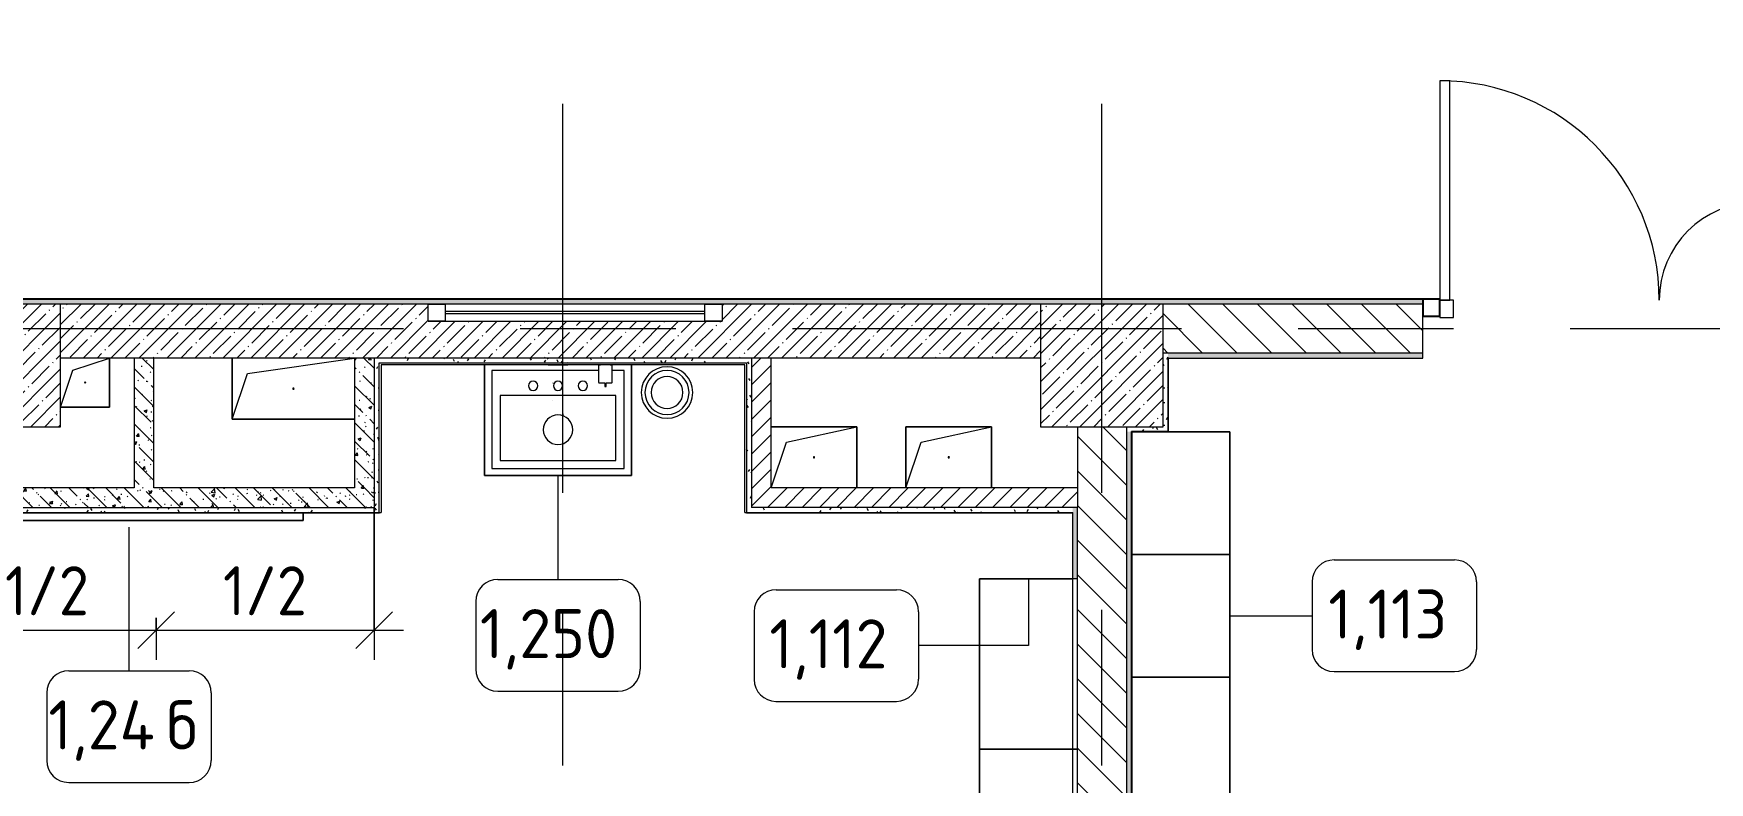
# Model space of a CAD drawing. Header units: millimetres. Extents: x 957 to 228198, y -8553 to 29000.
# Drawn here: x 42052 to 48892, y 5949 to 9004 of the extents above; entities that cross this region are included whole.
import ezdxf

# ---------------------------------------------------------------- set-up
doc = ezdxf.new("R2010")
doc.units = ezdxf.units.MM
doc.linetypes.add('Осевая', pattern=[3175, 635, -476.25, 1587.5, -476.25])
for name, color, linetype, lineweight in [('0-1', 7, 'Continuous', 9), ('A-ANNO-DIMS', 7, 'Continuous', 9), ('A-ANNO-DIMS-100', 7, 'Continuous', 9), ('A-DETL-GENF', 7, 'Continuous', 9), ('A-GENM', 7, 'Continuous', 9), ('A-GLAZ', 7, 'Continuous', 9), ('A-GLAZ-1', 7, 'Continuous', 13), ('A-GLAZ-CWMG', 7, 'Continuous', 9), ('A-GLAZ-CWMG-1', 7, 'Continuous', 25), ('A-WALL', 7, 'Continuous', 9), ('I-FURN-IDEN', 7, 'Continuous', 9), ('I-WALL', 7, 'Continuous', 9), ('P-SANR-FIXT', 7, 'Continuous', 9), ('P-SANR-FIXT-1', 7, 'Continuous', 13), ('S-COLS', 7, 'Continuous', 9), ('Оси-2', 7, 'Осевая', 9)]:
    doc.layers.add(name, color=color, linetype=linetype, lineweight=lineweight)
for name, color, linetype, lineweight, true_color in [('A-DOOR-1', 7, 'Continuous', 9, 0xc0c0c0), ('A-WALL-1', 9, 'Continuous', 9, 0x808080), ('A-WALL-FNSH-1', 9, 'Continuous', 9, 0x808080), ('I-FURN-1', 9, 'Continuous', 9, 0x808080), ('P-SANR-FIXT-2', 9, 'Continuous', 13, 0x808080)]:
    doc.layers.add(name, color=color, linetype=linetype, lineweight=lineweight, true_color=true_color)
doc.styles.add('GOST Common_3', font='GOST_Common.ttf', dxfattribs={"height": 200})
doc.styles.add('ISOCPEUR_3', font='isocpeur.ttf', dxfattribs={"width": 0.9, "height": 200})
doc.dimstyles.new('ISO-2_0_0_9К_Средний_округл2_1', dxfattribs={"dimscale": 304.8, "dimtxt": 199.196235, "dimasz": 0.492126, "dimexe": 0.393701, "dimexo": 0, "dimgap": 0, "dimtad": 1, "dimdec": 0, "dimrnd": 10, "dimzin": 0, "dimdsep": 46, "dimtxsty": 'ISOCPEUR_3', "dimblk1": 'OBLIQUE', "dimblk2": 'OBLIQUE', "dimsah": 1, "dimcen": 0.09, "dimdle": 0.393701, "dimazin": 0, "dimtfac": 1, "dimtdec": 4, "dimtix": 1, "dimtmove": 0, "dimatfit": 3, "dimfxl": 1, "dimtvp": 1, "dimtolj": 1, "dimtzin": 0, "dimarcsym": 2})
pattern_1 = [(135, (-10247.55, 0), (-70.71068, -70.71068), [])]
pattern_2 = [(45, (-10247.55, 0), (-35.35534, 35.35534), [])]
pattern_3 = [(135, (-10247.55, 0), (-75.43415, -75.43415), [106.68, -17.78, 3.556, -17.78]), (135, (-10247.55, 75.39), (-75.43415, -75.43415), []), (50, (-10247.55, 0), (127.52922, -11.15758), [13.335, -146.685]), (355, (-10247.55, 0), (-24.66966, 133.74002), [10.668, -117.348]), (100.451, (-10236.92, -0.93), (102.85973, 122.58178), [11.333, -124.663]), (46.184, (-10247.55, 35.56), (189.75516, -29.43036), [20.002, -220.027]), (96.636, (-10231.74, 33.1), (166.1822, 173.1996), [17, -186.995]), (351.184, (-10247.55, 35.56), (166.1839, 173.1976), [16.002, -176.022]), (21, (-10229.77, 26.67), (106.13027, -71.58603), [13.335, -146.685]), (326, (-10229.77, 26.67), (43.26188, 128.93175), [10.668, -117.348]), (71.451, (-10220.93, 20.7), (149.39198, 57.34505), [11.333, -124.663]), (37.5, (-10247.55, 0), (2.16223, 59.188357), [3.353, -112.573, 3.353, -115.773, -117.792]), (37.5, (-10247.55, 0), (2.16223, 59.188357), [-235.052, 3.353, -114.44]), (7.5, (-10247.55, 0), (46.77386, 70.12615), [3.353, -64.567, 3.353, -109.906, -44.894]), (7.5, (-10247.55, 0), (46.77386, 70.12615), [-181.178, 3.353, -41.542]), (327.5, (-10287.2, 0), (94.91367, -4.010093), [3.353, -41.097, 3.353, -135.331, -184.023]), (327.5, (-10287.2, 0), (94.91367, -4.010093), [-183.134, 3.353, -180.67]), (317.5, (-10304.98, 0), (103.69057, 17.79882), [3.353, -54.432, 3.353, -88.748, -130.683]), (317.5, (-10304.98, 0), (103.69057, 17.79882), [-149.885, 3.353, -127.33])]
pattern_4 = [(0, (-10247.55, 0), (121.92, 30.48), [10.058, -81.382, 10.058, -81.382, -487.68]), (0, (-10247.55, 0), (121.92, 30.48), [-182.88, 10.058, -172.822, 10.058, -81.382, -213.36]), (0, (-10247.55, 0), (121.92, 30.48), [-457.2, 10.058, -50.902, 10.058, -142.342]), (120, (-10201.83, 15.24), (-87.356454, 90.345817), [10.058, -81.382, 10.058, -81.382, -487.68]), (120, (-10201.83, 15.24), (-87.356454, 90.345817), [-182.88, 10.058, -172.822, 10.058, -81.382, -213.36]), (120, (-10201.83, 15.24), (-87.356454, 90.345817), [-457.2, 10.058, -50.902, 10.058, -142.342]), (240, (-10186.59, 76.2), (-34.563546, -120.825817), [10.058, -81.382, 10.058, -81.382, -487.68]), (240, (-10186.59, 76.2), (-34.563546, -120.825817), [-182.88, 10.058, -172.822, 10.058, -81.382, -213.36]), (240, (-10186.59, 76.2), (-34.563546, -120.825817), [-457.2, 10.058, -50.902, 10.058, -142.342])]

# ---------------------------------------------------------------- blocks, each defined once
blk = doc.blocks.new('BSC_Колонна _Прямоугольная - 500х500-V3-План расстановки мебели и оборудования 3 этажа в осях 12-23')
at = {"layer": 'S-COLS'}
h = blk.add_hatch(dxfattribs=at)
h.set_pattern_fill('FP_4', color=256, style=0, pattern_type=2)
h.set_pattern_definition([(45, (-52160, -7650), (-57.02463, 57.02463), []), (45, (-52102.975, -7650), (-57.02463, 57.02463), [100.806, -20.161, 3.353, -16.808])])
h.paths.add_polyline_path([(-250, -250), (250, -250), (250, 250), (-250, 250), (-250, 30)])
for p, q in [((250, 250), (-250, 250)), ((-250, 250), (-250, -250)), ((250, -250), (250, 250)), ((-250, -250), (250, -250))]:
    blk.add_line(p, q, dxfattribs=at)
blk = doc.blocks.new('BSC_Колонна _Прямоугольная - 500х500-V17-План расстановки мебели и оборудования 3 этажа в осях 12-23')
at = {"layer": 'S-COLS'}
h = blk.add_hatch(dxfattribs=at)
h.set_pattern_fill('FP_25', color=256, style=0, pattern_type=2)
h.set_pattern_definition([(45, (-56660, -7650), (-57.02463, 57.02463), []), (45, (-56602.975, -7650), (-57.02463, 57.02463), [100.806, -20.161, 3.353, -16.808])])
h.paths.add_polyline_path([(-99.3, -250), (250, -250), (250, 250), (-250, 250), (-250, -250)])
for p, q in [((250, 250), (-250, 250)), ((-250, 250), (-250, -250)), ((250, -250), (250, 250)), ((-250, -250), (250, -250))]:
    blk.add_line(p, q, dxfattribs=at)
blk = doc.blocks.new('GM_Отверстие прямоугольное _в плите_ - Отверстие-21986452-План расстановки мебели и оборудования 3 этажа в осях 12-23')
at = {"layer": 'A-GENM'}
for p, q in [((-175, 125), (175, 125)), ((175, 125), (-175, 125)), ((-112.5, 62.5), (175, 125)), ((175, 125), (175, -125)), ((175, -125), (175, 125)), ((-175, -125), (-112.5, 62.5))]:
    blk.add_line(p, q, dxfattribs=at)
for start, end in [(360, 180), (180, 360)]:
    blk.add_arc((0, 0), 2.5, start, end, dxfattribs=at)
blk = doc.blocks.new('GM_Отверстие прямоугольное _в плите_ - Отверстие-V58-План расстановки мебели и оборудования 3 этажа в осях 12-23')
at = {"layer": 'A-GENM'}
for p, q in [((-175, -125), (-175, 125)), ((-175, 125), (175, 125)), ((175, 125), (-175, 125)), ((-175, 125), (-175, -125)), ((-112.5, 62.5), (175, 125)), ((175, 125), (175, -125)), ((175, -125), (175, 125)), ((-175, -125), (-112.5, 62.5))]:
    blk.add_line(p, q, dxfattribs=at)
for start, end in [(360, 180), (180, 360)]:
    blk.add_arc((0, 0), 2.5, start, end, dxfattribs=at)
blk = doc.blocks.new('GM_Отверстие прямоугольное _в плите_ - Отверстие-V61-План расстановки мебели и оборудования 3 этажа в осях 12-23')
at = {"layer": 'A-GENM'}
for p, q in [((-250, -125), (-250, 125)), ((-250, 125), (-250, -125)), ((-187.5, 62.5), (250, 125)), ((-250, -125), (-187.5, 62.5)), ((250, -125), (-250, -125)), ((-250, -125), (250, -125))]:
    blk.add_line(p, q, dxfattribs=at)
for start, end in [(360, 180), (180, 360)]:
    blk.add_arc((0, 0), 2.5, start, end, dxfattribs=at)
blk = doc.blocks.new('GM_Отверстие прямоугольное _в плите_ - Отверстие-V65-План расстановки мебели и оборудования 3 этажа в осях 12-23')
at = {"layer": 'A-GENM'}
for p, q in [((-50, 50), (100, 100)), ((100, 100), (100, -100)), ((100, -100), (100, 100)), ((-100, -100), (-50, 50)), ((100, -100), (-100, -100)), ((-100, -100), (100, -100))]:
    blk.add_line(p, q, dxfattribs=at)
for start, end in [(360, 180), (180, 360)]:
    blk.add_arc((0, 0), 2.5, start, end, dxfattribs=at)
blk = doc.blocks.new('Мебель_универсальная - 1_24б-26156272-План расстановки мебели и оборудования 3 этажа в осях 12-23')
at = {"layer": 'I-FURN-1'}
for p, q in [((600, 25.4), (-600, 25.4)), ((-600, 25.4), (-600, -6.9)), ((-600, -6.9), (-600, 25.4)), ((-600, 25.4), (600, 25.4)), ((600, -6.9), (600, 25.4)), ((600, 25.4), (600, -6.9))]:
    blk.add_line(p, q, dxfattribs=at)
blk = doc.blocks.new('сифон - Для раковины-V207-План расстановки мебели и оборудования 3 этажа в осях 12-23')
at = {"layer": 'P-SANR-FIXT-2'}
blk.add_line((191.1, -40), (191.1, 40), dxfattribs=at)
blk = doc.blocks.new('смеситель для раковины - Default-V210-План расстановки мебели и оборудования 3 этажа в осях 12-23')
at = {"layer": '0-1'}
for p, q in [((-20.3, 19.4), (-20.3, 17.5)), ((20.3, 17.5), (20.3, 19.4))]:
    blk.add_line(p, q, dxfattribs=at)
at = {"layer": '0-1', "flags": 128}
for points in [[(-21, 151.3), (-21, 147.9), (-21, 145.7), (-21, 145.2), (-21, 144.9), (-21, 144.8), (-21, 144.7), (-21, 144.7)], [(21, 89.1), (21, 88.6), (21, 88.3), (21, 88.3)]]:
    blk.add_lwpolyline(points, dxfattribs=at)
blk = doc.blocks.new('мусорная корзина - Round_ Metal-30590745-План расстановки мебели и оборудования 3 этажа в осях 12-23')
at = {"layer": 'P-SANR-FIXT-2'}
for radius, start, end in [(105, 0, 180), (90, 360, 180), (105, 180, 360), (90, 180, 360), (65, 0, 180), (65, 180, 360)]:
    blk.add_arc((0, 0), radius, start, end, dxfattribs=at)
blk = doc.blocks.new('Мойка кухонная - Раковина Roca Victoria-N Unik 600х460 мм-V211-План расстановки мебели и оборудования 3 этажа в осях 12-23')
at = {"layer": 'P-SANR-FIXT'}
for p, q in [((166, 0), (-270, 0)), ((-270, 0), (-270, -400)), ((270, 0), (221, 0)), ((270, -400), (270, 0)), ((236.1, -102.3), (-236.6, -102.3)), ((-236.6, -102.3), (-236.6, -366.4)), ((236.1, -366.4), (236.1, -102.3)), ((-270, -400), (270, -400)), ((-236.6, -366.4), (236.1, -366.4))]:
    blk.add_line(p, q, dxfattribs=at)
for centre, radius, start, end in [((-101.6, -61.9), 19, 90, 180), ((-101.6, -61.9), 19, 180, 270), ((-101.6, -61.9), 19, 360, 90), ((-101.6, -61.9), 19.1, 270, 360), ((0, -61.9), 19, 360, 180), ((0, -61.9), 19, 180, 360), ((101.6, -61.9), 19.1, 360, 180), ((101.6, -61.9), 19.1, 180, 360), ((0, -241.3), 60.5, 360, 180), ((0, -241.3), 60.5, 180, 360)]:
    blk.add_arc(centre, radius, start, end, dxfattribs=at)
blk = doc.blocks.new('TOY_Диспансер мыло - Дозатор Elegance new 11654 019001 хром-30769669-План расстановки мебели и оборудования 3 этажа в осях 12-23')
at = {"layer": 'A-GENM'}
for p, q in [((97.5, 89.2), (97.5, 21.5)), ((122.2, 91.2), (99.5, 91.2)), ((127.9, 106.1), (122.2, 106.1)), ((122.2, 106.1), (122.2, 91.2)), ((127.9, 91.2), (127.9, 106.1)), ((150.5, 91.2), (127.9, 91.2)), ((152.5, 21.5), (152.5, 89.2)), ((99.5, 19.5), (105, 19.5)), ((105, 19.5), (105, 18)), ((145, 18), (145, 19.5)), ((145, 19.5), (150.5, 19.5))]:
    blk.add_line(p, q, dxfattribs=at)
for centre, start, end in [((99.5, 89.2), 90, 180), ((150.5, 89.2), 360, 90), ((99.5, 21.5), 180, 270), ((150.5, 21.5), 270, 0)]:
    blk.add_arc(centre, 2, start, end, dxfattribs=at)
blk = doc.blocks.new('шкаф 1_112 - шкаф 1_112-V213-План расстановки мебели и оборудования 3 этажа в осях 12-23')
at = {"layer": 'I-FURN-1'}
for p, q in [((-400, 6070), (-400, 0)), ((-20, 6070), (-400, 6070)), ((0, 6070), (-400, 6070)), ((-400, 6070), (-400, 5375)), ((-400, 5375), (-400, 6070)), ((-400, 6070), (-20, 6070)), ((0, 5375), (0, 6070)), ((-400, 5375), (-20, 5375)), ((0, 5375), (-400, 5375)), ((-400, 5375), (-400, 4855)), ((-400, 4855), (-400, 5375)), ((-400, 5375), (-20, 5375)), ((-400, 5375), (0, 5375)), ((-20, 5375), (-400, 5375)), ((0, 4855), (0, 5375)), ((-400, 4855), (-20, 4855)), ((-400, 4855), (0, 4855)), ((-20, 4855), (-400, 4855)), ((0, 4855), (-400, 4855)), ((-400, 4855), (-400, 4335)), ((-400, 4335), (-400, 4855)), ((-400, 4855), (-20, 4855)), ((0, 4335), (0, 4855)), ((-400, 4335), (-20, 4335)), ((0, 4335), (-400, 4335)), ((-400, 4335), (-400, 3815)), ((-400, 3815), (-400, 4335)), ((-400, 4335), (-20, 4335)), ((-400, 4335), (0, 4335)), ((-20, 4335), (-400, 4335)), ((0, 3815), (0, 4335)), ((-400, 3815), (-20, 3815)), ((-400, 3815), (0, 3815)), ((-20, 3815), (-400, 3815)), ((0, 3815), (-400, 3815)), ((-400, 3815), (-400, 3295)), ((-400, 3295), (-400, 3815)), ((-400, 3815), (-20, 3815)), ((0, 3295), (0, 3815)), ((-20, 3295), (-400, 3295)), ((0, 3295), (-400, 3295)), ((-400, 3295), (-400, 2775)), ((-400, 2775), (-400, 3295)), ((-400, 3295), (-20, 3295)), ((-400, 3295), (0, 3295)), ((-20, 3295), (-400, 3295)), ((0, 2775), (0, 3295)), ((-20, 2775), (-400, 2775)), ((-400, 2775), (0, 2775)), ((-20, 2775), (-400, 2775)), ((0, 2775), (-400, 2775)), ((-400, 2775), (-400, 2255)), ((-400, 2255), (-400, 2775)), ((-400, 2775), (-20, 2775)), ((0, 2255), (0, 2775)), ((-20, 2255), (-400, 2255)), ((0, 2255), (-400, 2255)), ((-400, 2255), (-400, 1735)), ((-400, 1735), (-400, 2255)), ((-400, 2255), (-20, 2255)), ((-400, 2255), (0, 2255)), ((-20, 2255), (-400, 2255)), ((0, 1735), (0, 2255)), ((-20, 1735), (-400, 1735)), ((-400, 1735), (0, 1735)), ((-20, 1735), (-400, 1735)), ((0, 1735), (-400, 1735)), ((-400, 1735), (-400, 1215)), ((-400, 1215), (-400, 1735)), ((-400, 1735), (-20, 1735)), ((0, 1215), (0, 1735)), ((-20, 1215), (-400, 1215)), ((0, 1215), (-400, 1215)), ((-400, 1215), (-400, 695)), ((-400, 695), (-400, 1215)), ((-400, 1215), (-20, 1215)), ((-400, 1215), (0, 1215)), ((-20, 1215), (-400, 1215)), ((0, 695), (0, 1215)), ((-20, 695), (-400, 695)), ((-400, 695), (0, 695)), ((-20, 695), (-400, 695)), ((0, 695), (-400, 695)), ((-400, 695), (-400, 0)), ((-400, 0), (-400, 695)), ((-400, 695), (-20, 695)), ((0, 0), (0, 695)), ((-400, 0), (-20, 0)), ((-400, 0), (0, 0)), ((-20, 0), (-400, 0))]:
    blk.add_line(p, q, dxfattribs=at)
blk = doc.blocks.new('1_113 тумба - 1_113 тумба-31126920-План расстановки мебели и оборудования 3 этажа в осях 12-23')
at = {"layer": 'I-FURN-1'}
for p, q in [((-400, 1500), (0, 1500)), ((-400, 0), (-400, 1500)), ((0, 1500), (-400, 1500)), ((-400, 1500), (-400, 1000)), ((-400, 1000), (-400, 1500)), ((-400, 1500), (0, 1500)), ((0, 1500), (0, 0)), ((0, 1000), (0, 1500)), ((0, 1500), (0, 1000)), ((0, 1000), (-400, 1000)), ((-400, 1000), (-400, 500)), ((-400, 500), (-400, 1000)), ((-400, 1000), (0, 1000)), ((-400, 1000), (0, 1000)), ((0, 1000), (-400, 1000)), ((0, 500), (0, 1000)), ((0, 1000), (0, 500)), ((-400, 500), (0, 500)), ((0, 500), (-400, 500)), ((0, 500), (-400, 500)), ((-400, 500), (-400, 0)), ((-400, 0), (-400, 500)), ((-400, 500), (0, 500)), ((0, 0), (0, 500)), ((0, 500), (0, 0)), ((0, 0), (-400, 0)), ((-400, 0), (0, 0)), ((0, 0), (-400, 0))]:
    blk.add_line(p, q, dxfattribs=at)
blk = doc.blocks.new('Дверь_Витражная_остекление_ - ДВН_ДАО_Главный вход_1200 в свету-31742133-План расстановки мебели и оборудования 3 этажа в осях 12-23')
at = {"layer": 'A-DETL-GENF'}
for p, q in [((-607.5, 925), (-647.5, 925)), ((-647.5, 925), (-647.5, 35)), ((-607.5, 30), (-607.5, 925)), ((647.5, 430), (607.5, 430)), ((607.5, 430), (607.5, 30)), ((647.5, 35), (647.5, 430)), ((-647.5, 30), (-607.5, 30)), ((-592.5, 30), (-647.5, 30)), ((-592.5, -40), (-592.5, 30)), ((592.5, -40), (592.5, 30)), ((592.5, 30), (647.5, 30)), ((607.5, 30), (647.5, 30)), ((-647.5, -35), (-647.5, -40)), ((-647.5, -40), (-592.5, -40)), ((647.5, -40), (592.5, -40)), ((647.5, -35), (647.5, -40))]:
    blk.add_line(p, q, dxfattribs=at)
at = {"layer": 'A-DOOR-1'}
for p, q in [((-647.5, 925), (-647.5, 35)), ((647.5, 430), (647.5, 35))]:
    blk.add_line(p, q, dxfattribs=at)
for centre, radius, start, end in [((-647.5, 30), 895, 360, 90), ((647.5, 30), 400, 90, 180)]:
    blk.add_arc(centre, radius, start, end, dxfattribs=at)
blk = doc.blocks.new('Прямоугольный импост - 50 x 70 мм-31701779-План расстановки мебели и оборудования 3 этажа в осях 12-23')
at = {"layer": 'A-GLAZ-CWMG-1'}
for p, q in [((0, 35), (-70, 35)), ((-70, 35), (-70, -35)), ((0, -35), (0, 35)), ((-70, -35), (0, -35))]:
    blk.add_line(p, q, dxfattribs=at)
blk = doc.blocks.new('120_Окно_СКБ_1Ст - 120_Окно_СКБ_1Ст 400х1200 EI30-24228621-План расстановки мебели и оборудования 3 этажа в осях 12-23')
at = {"layer": 'A-GLAZ'}
for p, q in [((600, 110), (-600, 110)), ((530, 80), (-530, 80)), ((530, 70), (-530, 70)), ((-600, 40), (600, 40))]:
    blk.add_line(p, q, dxfattribs=at)
at = {"layer": 'A-GLAZ-1'}
for p, q in [((-600, 40), (-600, 110)), ((-600, 110), (-530, 110)), ((-530, 110), (-530, 40)), ((530, 40), (530, 110)), ((530, 110), (600, 110)), ((600, 110), (600, 40)), ((-530, 40), (-600, 40)), ((600, 40), (530, 40))]:
    blk.add_line(p, q, dxfattribs=at)
blk = doc.blocks.new('Марка_Мебель - В прямоуг_Balcon_Марка-25523697-План расстановки мебели и оборудования 3 этажа в осях 12-23')
at = {"layer": 'I-FURN-IDEN'}
for p, q in [((-2.455, 2.278), (2.455, 2.278)), ((-3.355, 1.378), (-3.355, -1.384)), ((3.355, 1.378), (3.355, -1.378)), ((-2.461, -2.278), (2.455, -2.278))]:
    blk.add_line(p, q, dxfattribs=at)
for centre, radius, start, end in [((-2.455, 1.378), 0.9, 90, 180), ((2.455, 1.378), 0.9, 0, 90), ((-2.461, -1.384), 0.893, 180, 270), ((2.455, -1.378), 0.9, 270, 0)]:
    blk.add_arc(centre, radius, start, end, dxfattribs=at)
blk = doc.blocks.new('DIMBLOCK19-План расстановки мебели и оборудования 3 этажа в осях 12-23')
at = {"layer": 'A-ANNO-DIMS-100'}
for p, q in [((41662.4, 7070), (41662.4, 6449.5)), ((41662.4, 6569.5), (41662.4, 7070)), ((41542.4, 6569.5), (42552.4, 6569.5)), ((42552.4, 6620.2), (42552.4, 6449.5)), ((42552.4, 6569.5), (42552.4, 6620.2))]:
    blk.add_line(p, q, dxfattribs=at)
at = {"layer": 'A-ANNO-DIMS-100', "lineweight": 20}
for p, q in [((41662.4, 6569.5), (41737.4, 6644.5)), ((42552.4, 6569.5), (42627.4, 6644.5)), ((41662.4, 6569.5), (41587.4, 6494.5)), ((42552.4, 6569.5), (42477.4, 6494.5))]:
    blk.add_line(p, q, dxfattribs=at)
at = {"layer": 'A-ANNO-DIMS-100', "color": 0, "insert": (41935.1, 6830.8), "char_height": 200, "width": 413.715, "attachment_point": 1, "line_spacing_factor": 1.149209, "style": 'ISOCPEUR_3'}
blk.add_mtext('1/2', dxfattribs=at)
blk = doc.blocks.new('_Oblique')
at = {"color": 0, "linetype": 'ByBlock', "lineweight": -2}
blk.add_line((-0.5, -0.5), (0.5, 0.5), dxfattribs=at)
blk = doc.blocks.new('DIMBLOCK20-План расстановки мебели и оборудования 3 этажа в осях 12-23')
at = {"layer": 'A-ANNO-DIMS-100'}
for p, q in [((43442.4, 7070), (43442.4, 6449.5)), ((43442.4, 6569.5), (43442.4, 7070)), ((42552.4, 6620.2), (42552.4, 6449.5)), ((42552.4, 6569.5), (42552.4, 6620.2)), ((42552.4, 6569.5), (43562.4, 6569.5))]:
    blk.add_line(p, q, dxfattribs=at)
at = {"layer": 'A-ANNO-DIMS-100', "lineweight": 20}
for p, q in [((42552.4, 6569.5), (42627.4, 6644.5)), ((43442.4, 6569.5), (43517.4, 6644.5)), ((42552.4, 6569.5), (42477.4, 6494.5)), ((43442.4, 6569.5), (43367.4, 6494.5))]:
    blk.add_line(p, q, dxfattribs=at)
at = {"layer": 'A-ANNO-DIMS-100', "color": 0, "insert": (42825.1, 6830.8), "char_height": 200, "width": 413.715, "attachment_point": 1, "line_spacing_factor": 1.149209, "style": 'ISOCPEUR_3'}
blk.add_mtext('1/2', dxfattribs=at)

msp = doc.modelspace()

# ---------------------------------------------------------------- hatches: boundary and pattern name
at = {"layer": 'I-WALL'}
h = msp.add_hatch(dxfattribs=at)
h.set_pattern_fill('FP_68', color=256, style=0, pattern_type=2)
h.set_pattern_definition(pattern_4)
h.paths.add_polyline_path([(61472.4, 7900), (62002.4, 7900), (62002.4, 7908), (62057.4, 7908), (62057.4, 7920), (61412.4, 7920), (61412.4, 7908), (61442.4, 7908), (61442.4, 7900)])
h.paths.add_polyline_path([(60072.4, 7900), (60432.4, 7900), (60432.4, 7908), (60462.4, 7908), (60462.4, 7920), (59112.4, 7920), (59112.4, 7908), (59142.4, 7908), (59142.4, 7900), (60019.2, 7900)])
h.paths.add_polyline_path([(63852.4, 7900), (63852.4, 7920), (63457.4, 7920), (63457.4, 7908), (63512.4, 7908), (63512.4, 7900), (63846.7, 7900)])
h.paths.add_polyline_path([(57112.8, 7900), (57982.4, 7900), (57982.4, 7908), (58012.4, 7908), (58012.4, 7920), (56612.4, 7920), (56612.4, 7908), (56642.4, 7908), (56642.4, 7900), (56932.4, 7900)])
h.paths.add_polyline_path([(55382.4, 7900), (55632.4, 7900), (55632.4, 7908), (55662.4, 7908), (55662.4, 7920), (50222.4, 7920), (50222.4, 7900), (55162.4, 7900)])
h.paths.add_polyline_path([(46682.4, 7900), (47722.4, 7900), (47722.4, 7920), (40612.4, 7920), (40612.4, 7900), (46662.4, 7900)])
h.paths.add_polyline_path([(36062.4, 7900), (38112.4, 7900), (38112.4, 7920), (31882.4, 7920), (31882.4, 7900), (35982.4, 7900)])
h.paths.add_polyline_path([(29382.4, 7900), (29382.4, 7920), (28512.4, 7920), (28512.4, 7900), (28812.4, 7900)])
h = msp.add_hatch(dxfattribs=at)
h.set_pattern_fill('FP_17', color=256, style=0, pattern_type=2)
h.set_pattern_definition([(45, (-10247.55, 0), (-57.02463, 57.02463), []), (45, (-10190.526, 0), (-57.02463, 57.02463), [100.806, -20.161, 3.353, -16.808])])
h.paths.add_polyline_path([(44579.1, 7680), (46162.4, 7680), (46162.4, 7900), (44862.4, 7900), (44862.4, 7830), (43662.4, 7830), (43662.4, 7900), (42162.4, 7900), (42162.4, 7680), (44397.5, 7680)])
h = msp.add_hatch(dxfattribs=at)
h.set_pattern_fill('FP_21', color=256, style=0, pattern_type=2)
h.set_pattern_definition(pattern_1)
h.paths.add_polyline_path([(50662.4, 7700), (50662.4, 7900), (50222.4, 7900), (50222.4, 7700), (50642.4, 7700)])
h.paths.add_polyline_path([(46682.4, 7700), (47722.4, 7700), (47722.4, 7900), (46662.4, 7900), (46662.4, 7700)])
h = msp.add_hatch(dxfattribs=at)
h.set_pattern_fill('FP_23', color=256, style=0, pattern_type=2)
h.set_pattern_definition(pattern_3)
h.paths.add_polyline_path([(42542.4, 7150), (42542.4, 7680), (42462.4, 7680), (42462.4, 7150)])
h = msp.add_hatch(dxfattribs=at)
h.set_pattern_fill('FP_23', color=256, style=0, pattern_type=2)
h.set_pattern_definition(pattern_3)
h.paths.add_polyline_path([(43442.4, 7150), (43442.4, 7680), (43362.4, 7680), (43362.4, 7150)])
h = msp.add_hatch(dxfattribs=at)
h.set_pattern_fill('FP_68', color=256, style=0, pattern_type=2)
h.set_pattern_definition(pattern_4)
h.paths.add_polyline_path([(43442.4, 7660), (44962.4, 7660), (44962.4, 7680), (43442.4, 7680), (43442.4, 7665.3)])
h = msp.add_hatch(dxfattribs=at)
h.set_pattern_fill('FP_68', color=256, style=0, pattern_type=2)
h.set_pattern_definition(pattern_4)
h.paths.add_polyline_path([(44982.4, 7070), (44982.4, 7680), (44962.4, 7680), (44962.4, 7070)])
h = msp.add_hatch(dxfattribs=at)
h.set_pattern_fill('FP_34', color=256, style=0, pattern_type=2)
h.set_pattern_definition(pattern_2)
h.paths.add_polyline_path([(45062.4, 7070), (45062.4, 7680), (44982.4, 7680), (44982.4, 7070)])
h = msp.add_hatch(dxfattribs=at)
h.set_pattern_fill('FP_68', color=256, style=0, pattern_type=2)
h.set_pattern_definition(pattern_4)
h.paths.add_polyline_path([(46682.4, 7380), (46682.4, 7700), (46662.4, 7700), (46662.4, 7380)])
h = msp.add_hatch(dxfattribs=at)
h.set_pattern_fill('FP_68', color=256, style=0, pattern_type=2)
h.set_pattern_definition(pattern_4)
h.paths.add_polyline_path([(50641.4, 7680), (50642.4, 7680), (50642.4, 7700), (50222.4, 7700), (50222.4, 7680), (50638.9, 7680)])
h.paths.add_polyline_path([(46934.4, 7680), (47722.4, 7680), (47722.4, 7700), (46682.4, 7700), (46682.4, 7680)])
h = msp.add_hatch(dxfattribs=at)
h.set_pattern_fill('FP_68', color=256, style=0, pattern_type=2)
h.set_pattern_definition(pattern_4)
h.paths.add_polyline_path([(43462.4, 7050), (43462.4, 7660), (43442.4, 7659.7), (43442.4, 7050)])
h = msp.add_hatch(dxfattribs=at)
h.set_pattern_fill('FP_21', color=256, style=0, pattern_type=2)
h.set_pattern_definition(pattern_1)
h.paths.add_polyline_path([(46313.2, 400), (46513.2, 400), (46513.2, 870), (46482.5, 870), (46482.5, 1370), (46513.2, 1370), (46513.1, 7400), (46313.2, 7400), (46313.2, 400)])
h = msp.add_hatch(dxfattribs=at)
h.set_pattern_fill('FP_68', color=256, style=0, pattern_type=2)
h.set_pattern_definition(pattern_4)
h.paths.add_polyline_path([(46662.4, 7380), (46662.4, 7400), (46513.2, 7400), (46513.2, 7380), (46661, 7380)])
h = msp.add_hatch(dxfattribs=at)
h.set_pattern_fill('FP_68', color=256, style=0, pattern_type=2)
h.set_pattern_definition(pattern_4)
h.paths.add_polyline_path([(46513.2, 400), (46533.2, 400), (46533.2, 870), (46513.2, 870), (46513.2, 591.4)])
h.paths.add_polyline_path([(46513.2, 1370), (46533.2, 1370), (46533.2, 7380), (46513.2, 7380), (46513.2, 1455.4)])
h = msp.add_hatch(dxfattribs=at)
h.set_pattern_fill('FP_23', color=256, style=0, pattern_type=2)
h.set_pattern_definition(pattern_3)
h.paths.add_polyline_path([(43362.4, 7070), (43442.4, 7070), (43442.4, 7150), (41662.4, 7150), (41662.4, 7070), (42581, 7070)])
h = msp.add_hatch(dxfattribs=at)
h.set_pattern_fill('FP_34', color=256, style=0, pattern_type=2)
h.set_pattern_definition(pattern_2)
h.paths.add_polyline_path([(46313.2, 7070), (46313.2, 7150), (45062.4, 7150), (45062.4, 7070), (46293.2, 7070)])
h = msp.add_hatch(dxfattribs=at)
h.set_pattern_fill('FP_68', color=256, style=0, pattern_type=2)
h.set_pattern_definition(pattern_4)
h.paths.add_polyline_path([(43152.4, 7050), (43442.4, 7050), (43442.4, 7070), (41642.4, 7070), (41642.4, 7050), (42581, 7050)])
h = msp.add_hatch(dxfattribs=at)
h.set_pattern_fill('FP_68', color=256, style=0, pattern_type=2)
h.set_pattern_definition(pattern_4)
h.paths.add_polyline_path([(46288.2, 7050), (46293.2, 7050), (46293.2, 7070), (44962.4, 7070), (44962.4, 7050), (45913.2, 7050)])
h = msp.add_hatch(dxfattribs=at)
h.set_pattern_fill('FP_68', color=256, style=0, pattern_type=2)
h.set_pattern_definition(pattern_4)
h.paths.add_polyline_path([(46313.2, 420), (46312.3, 709.5), (46293.2, 709.5), (46293.2, 420)])
h.paths.add_polyline_path([(46294, 6779.5), (46313.2, 6779.5), (46313.2, 7070), (46293.2, 7070), (46293.2, 6779.5)])

# ---------------------------------------------------------------- linework, layer by layer
at = {"layer": 'A-WALL'}
for p, q in [((43662.4, 7900), (42162.4, 7900)), ((46162.4, 7900), (44862.4, 7900)), ((46162.4, 7680), (42162.4, 7680)), ((43442.4, 7680), (43442.4, 7070)), ((47722.4, 7700), (46662.4, 7700)), ((46682.4, 7680), (46682.4, 7380)), ((46683.4, 7679), (46682.4, 7679)), ((46533.2, 420), (46533.2, 7380)), ((46662.4, 7380), (46533.2, 7380)), ((46313.2, 7070), (44982.4, 7070)), ((46293.2, 420), (46293.2, 7050)), ((46313.2, 400), (46313.2, 7070))]:
    msp.add_line(p, q, dxfattribs=at)
at = {"layer": 'A-WALL-1'}
for p, q in [((47722.4, 7900), (46662.4, 7900)), ((47722.4, 7680), (47722.4, 7920)), ((42462.4, 7680), (42462.4, 7150)), ((42542.4, 7150), (42542.4, 7680)), ((43362.4, 7680), (43362.4, 7150)), ((44982.4, 7680), (44982.4, 7070)), ((45062.4, 7150), (45062.4, 7680)), ((46682.4, 7680), (47722.4, 7680)), ((46313.2, 7400), (46313.2, 7070)), ((46513.2, 7400), (46513.2, 400)), ((42462.4, 7150), (41742.4, 7150)), ((43362.4, 7150), (42542.4, 7150)), ((46313.2, 7150), (45062.4, 7150)), ((41642.4, 7050), (43462.4, 7050)), ((41662.4, 7070), (43442.4, 7070)), ((44962.4, 7050), (46293.2, 7050))]:
    msp.add_line(p, q, dxfattribs=at)
at = {"layer": 'A-WALL-FNSH-1'}
for p, q in [((47722.4, 7921), (40612.4, 7921)), ((40612.4, 7920), (47722.4, 7920)), ((47722.4, 7920), (47722.4, 7921)), ((46683.4, 7679), (47722.4, 7679)), ((46683.4, 7379), (46683.4, 7679)), ((47722.4, 7679), (47722.4, 7680)), ((46683.4, 7379), (46533.2, 7379)), ((46534.2, 421), (46534.2, 7379)), ((46682.4, 7380), (46662.4, 7380)), ((41641.4, 7049), (43463.4, 7049)), ((43463.4, 7049), (43463.4, 7050)), ((44962.4, 7050), (44962.4, 7049)), ((44962.4, 7049), (46292.2, 7049)), ((46292.2, 7049), (46292.2, 421))]:
    msp.add_line(p, q, dxfattribs=at)
at = {"layer": 'I-FURN-1'}
for p, q in [((43892.4, 7652), (43892.4, 7200.5)), ((43892.4, 7200.5), (43892.4, 7652)), ((44492.4, 7200.5), (44492.4, 7652)), ((44492.4, 7652), (44492.4, 7200.5)), ((43892.4, 7200.5), (44492.4, 7200.5)), ((44492.4, 7200.5), (43892.4, 7200.5))]:
    msp.add_line(p, q, dxfattribs=at)
at = {"layer": 'I-FURN-IDEN'}
for p, q in [((44192.4, 7200.5), (44192.4, 6776.6)), ((42441.3, 6990.1), (42441.3, 6404.2)), ((46113.2, 6779.5), (46113.2, 6507.2)), ((46934.4, 6628.8), (47270.5, 6628.8)), ((46113.2, 6507.2), (45663.7, 6507.2))]:
    msp.add_line(p, q, dxfattribs=at)
at = {"layer": 'I-WALL'}
for p, q in [((43462.4, 7660), (44962.4, 7660)), ((43462.4, 7050), (43462.4, 7660)), ((44954.4, 7652), (43470.4, 7652)), ((43470.4, 7652), (43470.4, 7050)), ((44954.4, 7050), (44954.4, 7652)), ((44962.4, 7660), (44962.4, 7050)), ((43462.4, 7050), (43470.4, 7050)), ((44954.4, 7050), (44962.4, 7050))]:
    msp.add_line(p, q, dxfattribs=at)
at = {"layer": 'Оси-2'}
for p, q in [((44212.4, -331.5), (44212.4, 24850)), ((46412.4, -331.5), (46412.4, 24898.1)), ((28163.2, 7800), (72002.4, 7800))]:
    msp.add_line(p, q, dxfattribs=at)

# ---------------------------------------------------------------- block references
at = {"layer": 'A-DOOR-1'}
msp.add_blockref('Дверь_Витражная_остекление_ - ДВН_ДАО_Главный вход_1200 в свету-31742133-План расстановки мебели и оборудования 3 этажа в осях 12-23', (48439.9, 7885.7), dxfattribs=at)
at = {"layer": 'A-GENM'}
for name, p in [('GM_Отверстие прямоугольное _в плите_ - Отверстие-V65-План расстановки мебели и оборудования 3 этажа в осях 12-23', (42262.4, 7580)), ('GM_Отверстие прямоугольное _в плите_ - Отверстие-V61-План расстановки мебели и оборудования 3 этажа в осях 12-23', (43112.4, 7555)), ('GM_Отверстие прямоугольное _в плите_ - Отверстие-21986452-План расстановки мебели и оборудования 3 этажа в осях 12-23', (45237.4, 7275)), ('GM_Отверстие прямоугольное _в плите_ - Отверстие-V58-План расстановки мебели и оборудования 3 этажа в осях 12-23', (45787.4, 7275))]:
    msp.add_blockref(name, p, dxfattribs=at)
at = {"layer": 'A-GLAZ'}
msp.add_blockref('120_Окно_СКБ_1Ст - 120_Окно_СКБ_1Ст 400х1200 EI30-24228621-План расстановки мебели и оборудования 3 этажа в осях 12-23', (44262.4, 7790), dxfattribs=at)
at = {"layer": 'A-GLAZ-CWMG', "rotation": 180}
msp.add_blockref('Прямоугольный импост - 50 x 70 мм-31701779-План расстановки мебели и оборудования 3 этажа в осях 12-23', (47722.4, 7885.7), dxfattribs=at)
at = {"layer": 'I-FURN-1'}
for name, p in [('1_113 тумба - 1_113 тумба-31126920-План расстановки мебели и оборудования 3 этажа в осях 12-23', (46934.4, 5878.8)), ('шкаф 1_112 - шкаф 1_112-V213-План расстановки мебели и оборудования 3 этажа в осях 12-23', (46313.2, 709.5))]:
    msp.add_blockref(name, p, dxfattribs=at)
at = {"layer": 'I-FURN-1', "rotation": 180}
msp.add_blockref('Мебель_универсальная - 1_24б-26156272-План расстановки мебели и оборудования 3 этажа в осях 12-23', (42552.4, 7043.1), dxfattribs=at)
at = {"layer": 'I-FURN-IDEN', "xscale": 99.99999999999993, "yscale": 99.99999999999993, "zscale": 99.99999999999993}
for p in [(47606, 6628.8), (44192.4, 6548.9), (45328.2, 6507.2), (42441.3, 6176.5)]:
    msp.add_blockref('Марка_Мебель - В прямоуг_Balcon_Марка-25523697-План расстановки мебели и оборудования 3 этажа в осях 12-23', p, dxfattribs=at)
at = {"layer": 'P-SANR-FIXT-1'}
msp.add_blockref('Мойка кухонная - Раковина Roca Victoria-N Unik 600х460 мм-V211-План расстановки мебели и оборудования 3 этажа в осях 12-23', (44192.4, 7629), dxfattribs=at)
at = {"layer": 'P-SANR-FIXT-1', "rotation": 180}
msp.add_blockref('TOY_Диспансер мыло - Дозатор Elegance new 11654 019001 хром-30769669-План расстановки мебели и оборудования 3 этажа в осях 12-23', (44510.9, 7670), dxfattribs=at)
at = {"layer": 'P-SANR-FIXT-2'}
for name, p, rotation in [('сифон - Для раковины-V207-План расстановки мебели и оборудования 3 этажа в осях 12-23', (44192.4, 7460.5), 89.99999999999964), ('смеситель для раковины - Default-V210-План расстановки мебели и оборудования 3 этажа в осях 12-23', (44191.9, 7596.8), 180)]:
    msp.add_blockref(name, p, dxfattribs=dict(at, rotation=rotation))
msp.add_blockref('мусорная корзина - Round_ Metal-30590745-План расстановки мебели и оборудования 3 этажа в осях 12-23', (44637.4, 7539.5), dxfattribs=at)
at = {"layer": 'S-COLS'}
for name, p in [('BSC_Колонна _Прямоугольная - 500х500-V3-План расстановки мебели и оборудования 3 этажа в осях 12-23', (41912.4, 7650)), ('BSC_Колонна _Прямоугольная - 500х500-V17-План расстановки мебели и оборудования 3 этажа в осях 12-23', (46412.4, 7650))]:
    msp.add_blockref(name, p, dxfattribs=at)

# ---------------------------------------------------------------- texts
at = {"layer": 'I-FURN-IDEN', "char_height": 200, "attachment_point": 1, "style": 'GOST Common_3'}
for s, insert, width in [('1,113', (47336.5, 6735.8), 617.299), ('1,250', (43873.4, 6655.9), 737.552), ('1,112', (45055.2, 6614.2), 625.316), ('1,24', (42112.3, 6283.5), 585.232), ('\\fGOST Common|b0|i0|c204|p34|;б', (42595.2, 6283.5), 176.371)]:
    msp.add_mtext(s, dxfattribs=dict(at, insert=insert, width=width))

# ---------------------------------------------------------------- dimensions: what is measured, and where the dimension line sits
at = {"layer": 'A-ANNO-DIMS'}
for base, p1, p2, picture, middle in [((42552.4, 6569.5), (41662.4, 7070), (42552.4, 6620.2), 'DIMBLOCK19-План расстановки мебели и оборудования 3 этажа в осях 12-23', (42107.4, 6669.5)), ((43442.4, 6569.5), (42552.4, 6620.2), (43442.4, 7070), 'DIMBLOCK20-План расстановки мебели и оборудования 3 этажа в осях 12-23', (42997.4, 6669.5))]:
    dim = msp.add_linear_dim(base=base, p1=p1, p2=p2, text='1/2', dimstyle='ISO-2_0_0_9К_Средний_округл2_1', override={"dimpost": '<>', "dimfxl": 997.206293}, dxfattribs=at)
    dim.commit()
    dim.dimension.update_dxf_attribs({"geometry": picture, "text_midpoint": middle})

doc.saveas('drawing.dxf')
